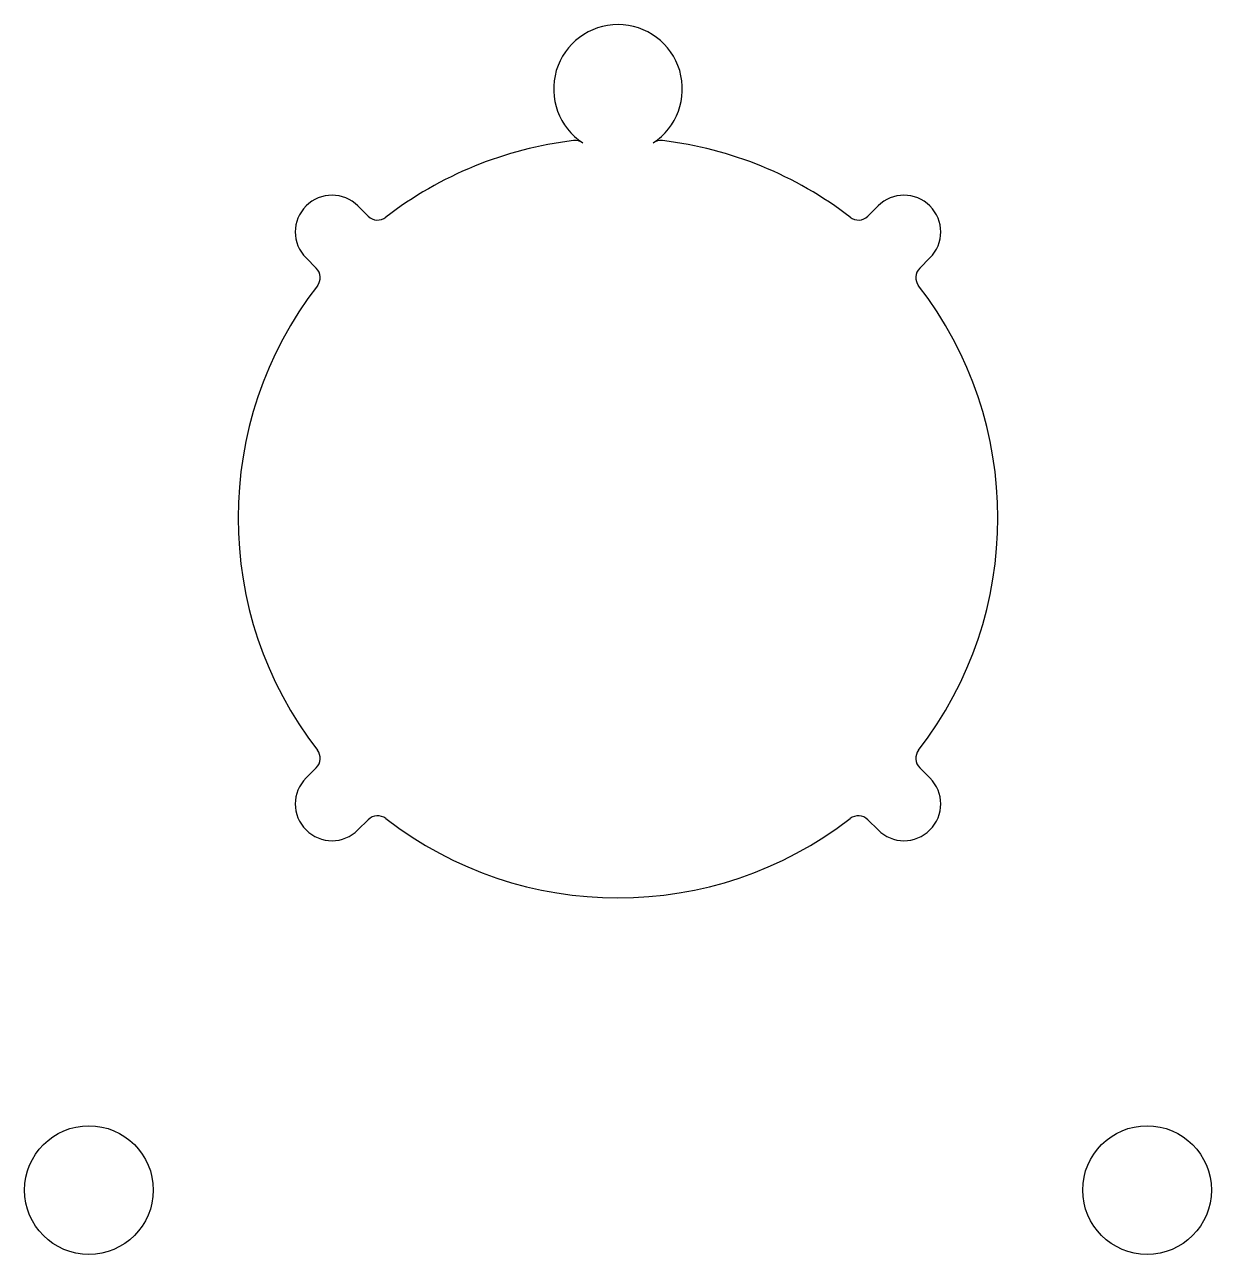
# Model space of a CAD drawing. Extents: x -20.8 to 20.8, y -25.8 to 17.2.
import ezdxf

# ---------------------------------------------------------------- set-up
doc = ezdxf.new("R2010")
doc.units = 0
doc.layers.get('0').update_dxf_attribs({"linetype": 'CONTINUOUS'})

msp = doc.modelspace()

# ---------------------------------------------------------------- linework, layer by layer
at = {"color": 7, "linetype": 'CONTINUOUS'}
for p, q in [((-8.736, 10.552), (-9.092, 10.908)), ((9.092, 10.908), (8.736, 10.552)), ((-10.908, 9.092), (-10.552, 8.736)), ((10.552, 8.736), (10.908, 9.092)), ((-10.552, -8.736), (-10.908, -9.092)), ((10.908, -9.092), (10.552, -8.736)), ((-9.092, -10.908), (-8.736, -10.552)), ((8.736, -10.552), (9.092, -10.908))]:
    msp.add_line(p, q, dxfattribs=at)
for centre in [(-18.5, -23.5), (18.5, -23.5)]:
    msp.add_circle(centre, 2.25, dxfattribs=at)
for centre, radius, start, end in [((0, 15), 2.25, 303.0705, 236.9292), ((0, 0), 13.284, 96.7428, 127.688), ((-1.501, 12.695), 0.501, 56.9281, 96.7385), ((1.501, 12.695), 0.501, 83.2615, 123.0719), ((0, 0), 13.284, 52.312, 83.2572), ((-10, 10), 1.284, 45, 225), ((10, 10), 1.284, 315, 135), ((-8.406, 10.881), 0.466, 225, 307.688), ((8.406, 10.881), 0.466, 232.312, 315), ((-10.881, 8.406), 0.466, 322.312, 45), ((10.881, 8.406), 0.466, 135, 217.688), ((0, 0), 13.284, 142.312, 217.688), ((0, 0), 13.284, 322.312, 37.688), ((-10.881, -8.406), 0.466, 315, 37.688), ((10.881, -8.406), 0.466, 142.312, 225), ((-10, -10), 1.284, 135, 315), ((10, -10), 1.284, 225, 45), ((-8.406, -10.881), 0.466, 52.312, 135), ((0, 0), 13.284, 232.312, 307.688), ((8.406, -10.881), 0.466, 45, 127.688)]:
    msp.add_arc(centre, radius, start, end, dxfattribs=at)

doc.saveas('drawing.dxf')
